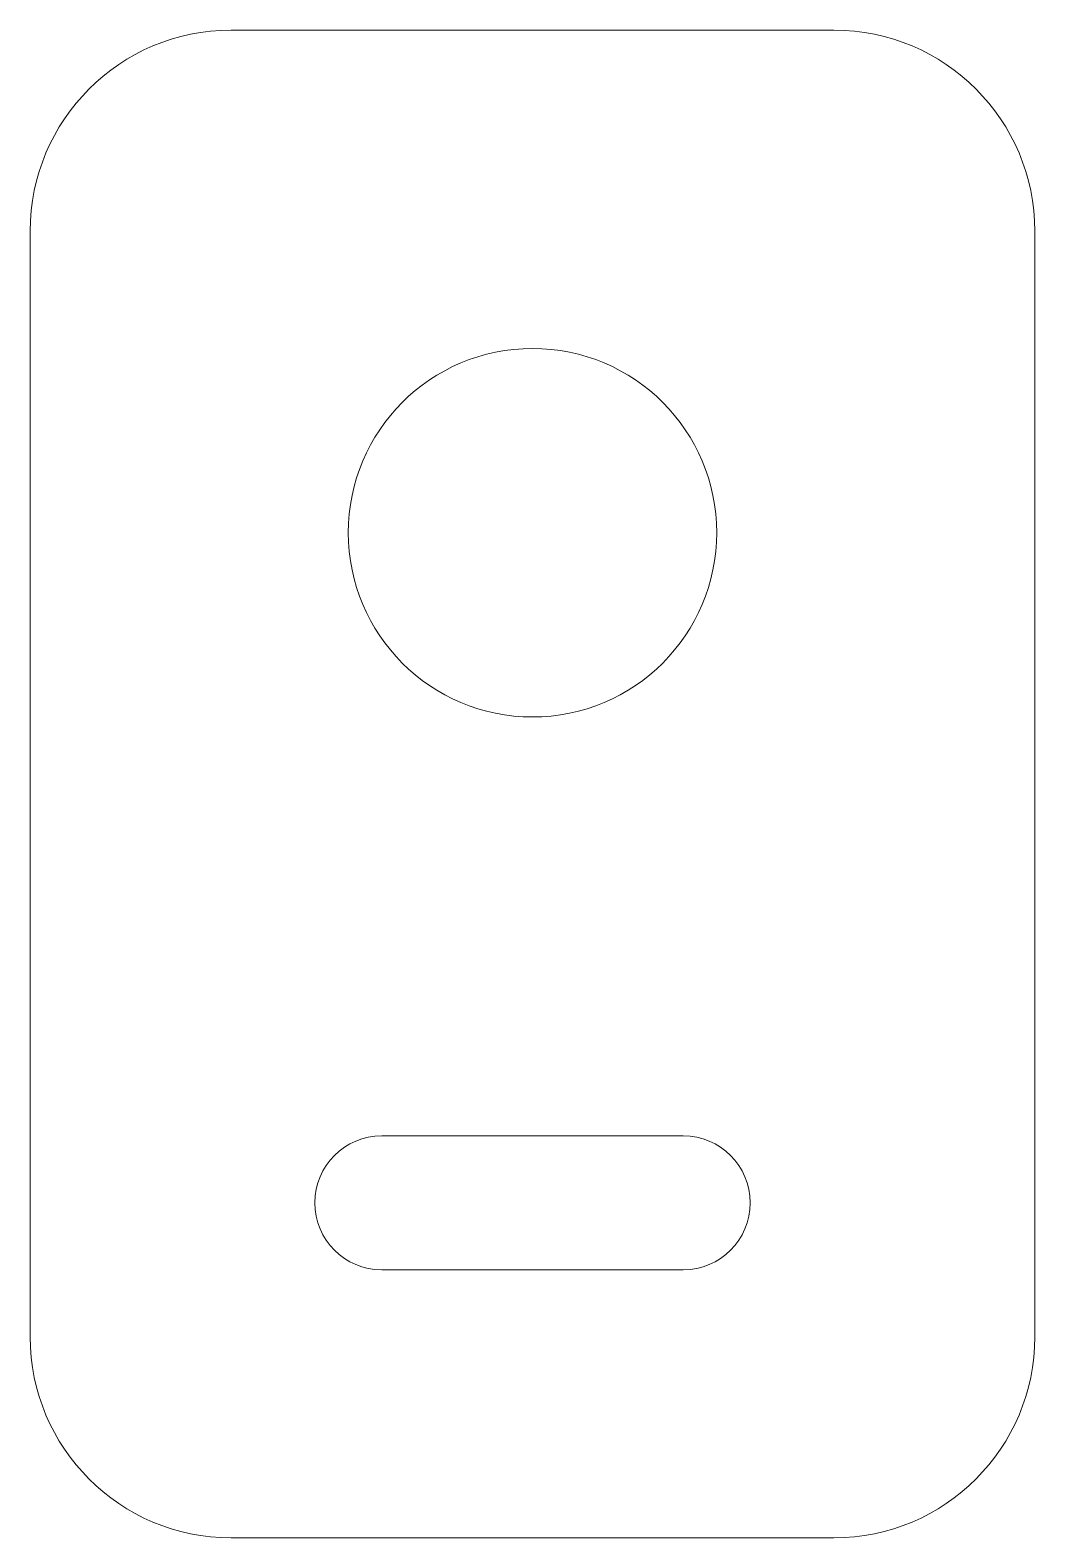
# Model space of a CAD drawing. Header units: millimetres. Extents: x -7.5 to 7.5, y -15 to 7.5.
import ezdxf

# ---------------------------------------------------------------- set-up
doc = ezdxf.new("R2010")
doc.units = ezdxf.units.MM

msp = doc.modelspace()

# ---------------------------------------------------------------- linework, layer by layer
at = {"color": 7, "linetype": 'Continuous', "lineweight": 15}
for p, q in [((-4.5, 7.5), (4.5, 7.5)), ((-7.5, -12), (-7.5, 4.5)), ((7.5, 4.5), (7.5, -12)), ((-2.25, -9), (2.25, -9)), ((2.25, -11), (-2.25, -11)), ((4.5, -15), (-4.5, -15))]:
    msp.add_line(p, q, dxfattribs=at)
msp.add_circle((0, 0), 2.75, dxfattribs=at)
for centre, radius, start, end in [((-4.5, 4.5), 3, 90, 180), ((4.5, 4.5), 3, 0, 90), ((-2.25, -10), 1, 90, 270), ((2.25, -10), 1, 270, 90), ((-4.5, -12), 3, 180, 270), ((4.5, -12), 3, 270, 0)]:
    msp.add_arc(centre, radius, start, end, dxfattribs=at)

doc.saveas('drawing.dxf')
